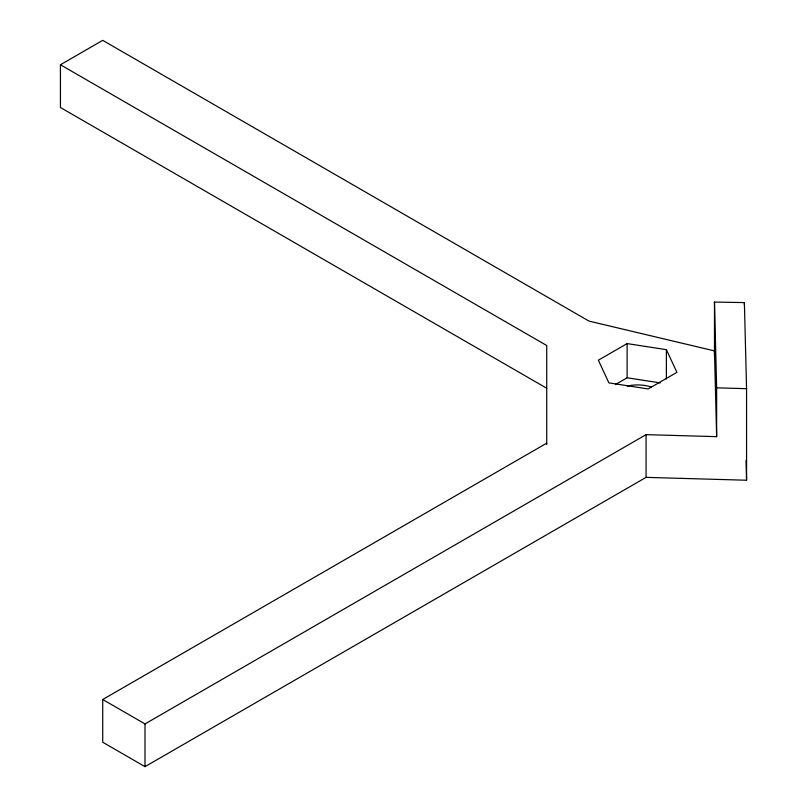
<?xml version="1.0" encoding="UTF-8"?>
<svg xmlns="http://www.w3.org/2000/svg" width="807" height="807" viewBox="0 0 807 807"><rect width="100%" height="100%" fill="white"/><g stroke="black" fill="none" stroke-linecap="round" stroke-linejoin="round"><path stroke-width="1.21" d="M546.722 388.238L60.434 107.492L60.434 64.762L102.721 40.35L589.009 321.105L714.477 350.904L716.636 436.658L646.074 434.64L145.008 723.929L102.721 699.508L102.721 742.238L145.008 766.65L646.074 477.361L746.566 480.236L746.566 388.681L744.387 302.585L714.477 302.08L714.477 355.927M627.11 343.59L598.36 360.194L608.882 382.871L648.162 388.944L676.922 372.35L666.39 349.673L627.11 343.59L627.11 377.767L615.398 384.536M102.721 699.508L546.722 443.174M714.477 302.08L716.636 387.824L746.566 388.681M627.11 377.767L660.257 382.901M60.434 64.762L546.722 345.517L546.722 444.576M746.061 460.272L746.566 480.236M744.387 302.585L744.387 305.086M716.636 387.824L716.636 436.658M666.39 349.673L666.39 378.967M646.074 434.64L646.074 477.361M145.008 723.929L145.008 766.65M627.342 386.099A26.913 15.535 0 0 1 651.098 386.997"/></g></svg>
